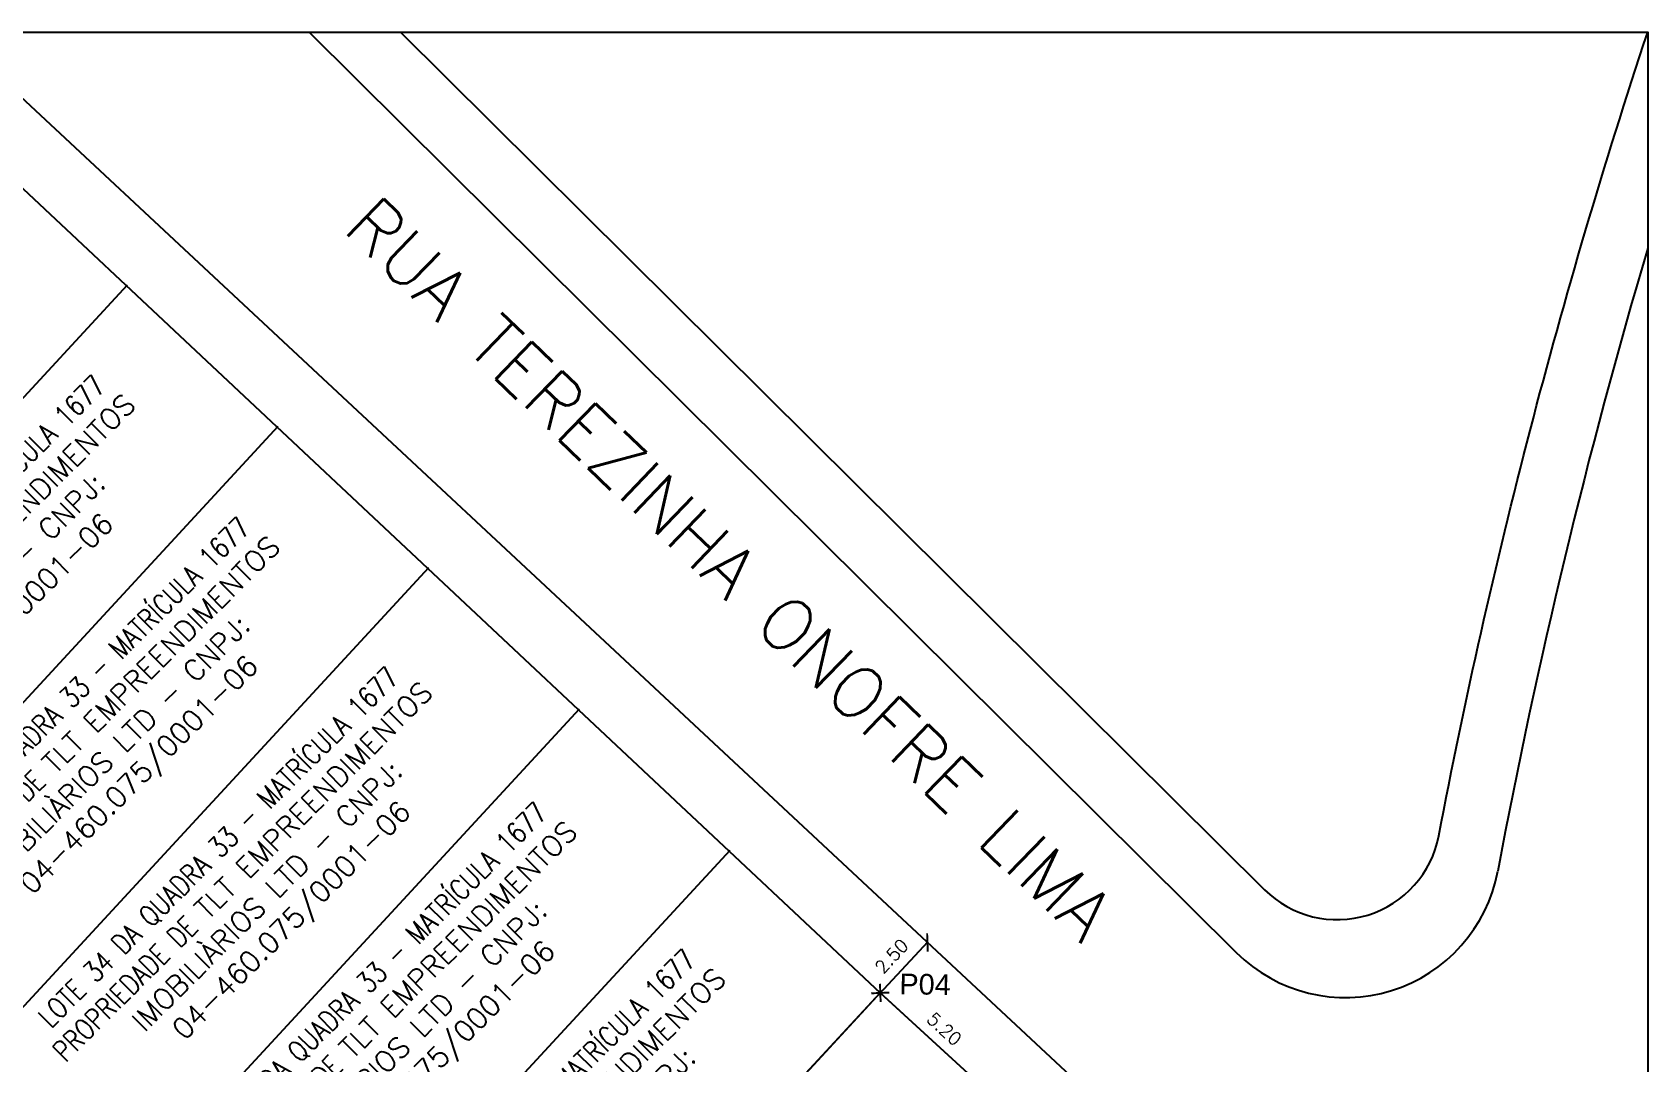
# Model space of a CAD drawing. Header units: millimetres. Extents: x 3076 to 3201, y 1450 to 1555.
# Drawn here: x 3138.8 to 3201.4, y 1515.6 to 1555.5 of the extents above; entities that cross this region are included whole.
import ezdxf
from ezdxf.enums import TextEntityAlignment as Align

# ---------------------------------------------------------------- set-up
doc = ezdxf.new("R2010")
doc.units = ezdxf.units.MM
doc.layers.get('Defpoints').update_dxf_attribs({"color": 250, "true_color": 0x323232})
for name, color, linetype in [('AMARELO', 2, 'Continuous'), ('CINZA', 8, 'Continuous'), ('COD_PONTO', 7, 'Continuous'), ('cotas', 4, 'Continuous'), ('MEIO FIO', 8, 'Continuous'), ('QD_LOTE', 1, 'Continuous')]:
    doc.layers.add(name, color=color, linetype=linetype)
doc.layers.add('PONTOS', color=7, linetype='Continuous', lineweight=0)
doc.styles.add('arcad1', font='romans.shx')
doc.styles.add('COTA250', font='ROMANS.SHX', dxfattribs={"height": 0.5})
doc.styles.get("Standard").update_dxf_attribs({"font": 'arial.ttf'})
doc.styles.add('TEXTO', font='romans.shx')
doc.dimstyles.new('COTA250', dxfattribs={"dimtxt": 0.5, "dimasz": 0.5, "dimexe": 0.05, "dimexo": 0.95, "dimgap": 0.4, "dimtad": 1, "dimzin": 4, "dimdsep": 46, "dimtxsty": 'COTA250', "dimblk": 'ARCHTICK', "dimcen": -0.1, "dimdle": 0.05, "dimse1": 1, "dimse2": 1, "dimclrd": 8, "dimclre": 3, "dimclrt": 2, "dimadec": 0, "dimazin": 0, "dimtfac": 1, "dimtix": 1, "dimtmove": 2, "dimatfit": 3, "dimldrblk": 'ARCHTICK', "dimfxl": 1, "dimtvp": 0.125, "dimtolj": 1, "dimtzin": 4, "dimarcsym": 0})

# ---------------------------------------------------------------- blocks, each defined once
blk = doc.blocks.new('_ArchTick')
at = {"color": 0, "linetype": 'ByBlock', "const_width": 0.15}
blk.add_lwpolyline([(-0.5, -0.5), (0.5, 0.5)], dxfattribs=at)
blk = doc.blocks.new('*D188')
at = {"layer": 'cotas', "color": 8, "lineweight": -2, "transparency": 16777216}
blk.add_line((3154.673, 1499.895), (3171.719, 1518.319), dxfattribs=at)
at = {"layer": 'Defpoints', "color": 0, "transparency": 16777216}
for p in [(3171.685, 1518.282), (3171.685, 1518.282), (3154.707, 1499.932)]:
    blk.add_point(p, dxfattribs=at)
at = {"layer": 'cotas', "color": 8, "lineweight": -2, "transparency": 16777216, "xscale": 0.5, "yscale": 0.5, "zscale": 0.5}
for p, rotation in [((3171.685, 1518.282), 47.22422458744329), ((3154.707, 1499.932), 227.2242245874433)]:
    blk.add_blockref('_ArchTick', p, dxfattribs=dict(at, rotation=rotation))
at = {"layer": 'cotas', "color": 2, "transparency": 16777216, "insert": (3162.719, 1509.549), "char_height": 0.5, "attachment_point": 5, "rotation": 47.22422, "style": 'COTA250'}
blk.add_mtext('\\A1; 25.00', dxfattribs=at)
blk = doc.blocks.new('*D189')
at = {"layer": 'cotas', "color": 8, "lineweight": -2, "transparency": 16777216}
blk.add_line((3171.648, 1518.316), (3175.555, 1514.735), dxfattribs=at)
at = {"layer": 'Defpoints', "color": 0, "transparency": 16777216}
for p in [(3171.685, 1518.282), (3175.518, 1514.768), (3175.518, 1514.768)]:
    blk.add_point(p, dxfattribs=at)
at = {"layer": 'cotas', "color": 8, "lineweight": -2, "transparency": 16777216, "xscale": 0.5, "yscale": 0.5, "zscale": 0.5}
for p, rotation in [((3171.685, 1518.282), 137.4845314940881), ((3175.518, 1514.768), 317.4845314940881)]:
    blk.add_blockref('_ArchTick', p, dxfattribs=dict(at, rotation=rotation))
at = {"layer": 'cotas', "color": 2, "transparency": 16777216, "insert": (3174.041, 1517.004), "char_height": 0.5, "attachment_point": 5, "rotation": 317.48453, "style": 'COTA250'}
blk.add_mtext('\\A1; 5.20', dxfattribs=at)
blk = doc.blocks.new('*D155')
at = {"layer": 'cotas', "color": 8, "lineweight": -2, "transparency": 16777216}
blk.add_line((3171.651, 1518.246), (3173.544, 1520.275), dxfattribs=at)
at = {"layer": 'Defpoints', "color": 0, "transparency": 16777216}
for p in [(3173.51, 1520.238, -0.004), (3173.51, 1520.238), (3171.685, 1518.282)]:
    blk.add_point(p, dxfattribs=at)
at = {"layer": 'cotas', "color": 8, "lineweight": -2, "transparency": 16777216, "xscale": 0.5, "yscale": 0.5, "zscale": 0.5}
for p, rotation in [((3173.51, 1520.238), 46.99004867729434), ((3171.685, 1518.282), 226.9900486772943)]:
    blk.add_blockref('_ArchTick', p, dxfattribs=dict(at, rotation=rotation))
at = {"layer": 'cotas', "color": 2, "transparency": 16777216, "insert": (3172.122, 1519.704), "char_height": 0.5, "attachment_point": 5, "rotation": 46.99005, "style": 'COTA250'}
blk.add_mtext('\\A1;2.50', dxfattribs=at)

msp = doc.modelspace()

# ---------------------------------------------------------------- linework, layer by layer
at = {"layer": 'CINZA'}
for p, q in [((3149.563, 1555.5), (3185.469, 1519.845)), ((3142.528, 1545.701, 0.314), (3125.348, 1527.099, 0.314)), ((3148.362, 1540.226, 0.314), (3131.228, 1521.675, 0.314)), ((3154.195, 1534.75, 0.314), (3137.101, 1516.243, 0.314)), ((3160.028, 1529.275, 0.314), (3142.978, 1510.815, 0.314)), ((3165.861, 1523.8, 0.314), (3148.855, 1505.387, 0.314))]:
    msp.add_line(p, q, dxfattribs=at)
msp.add_lwpolyline([(3153.111, 1555.5), (3186.562, 1522.283, 0.600734), (3193.309, 1524.371, -0.032721), (3201.399, 1555.5, -0.032721)], format="xyb", dxfattribs=at)
for centre, radius, start, end in [((3434.936, 1478.19), 243.5, 163.55286, 169.39605), ((3189.696, 1524.103), 6, 225.20132, 349.39605)]:
    msp.add_arc(centre, radius, start, end, dxfattribs=at)
at = {"layer": 'MEIO FIO'}
msp.add_line((3132.063, 1555.472), (3171.685, 1518.282), dxfattribs=at)
msp.add_polyline3d([(3167.789, 1456.17, -0.527), (3188.65, 1478.728, -0.402), (3189.776, 1480.233, -0.376), (3190.277, 1481.3, -0.33), (3190.783, 1501.199, -0.355), (3190.772, 1501.982, -0.312), (3190.565, 1502.982, -0.314), (3190.36, 1503.418, -0.255), (3189.957, 1504.449, -0.221), (3189.172, 1505.585, -0.204), (3188.643, 1506.121, -0.21), (3135.71, 1555.5, 0.512)], dxfattribs=at)
at = {"layer": 'PONTOS'}
msp.add_point((3171.685, 1518.282), dxfattribs=at)
at = {"layer": 'QD_LOTE'}
msp.add_lwpolyline([(3075.725, 1450.05), (3075.725, 1555.5), (3201.399, 1555.5), (3201.399, 1450.05)], close=True, dxfattribs=at)
msp.add_lwpolyline([(3188.528, 1502.841), (3188.057, 1481.576), (3164.892, 1456.427), (3090.787, 1525.053), (3107.75, 1543.418), (3154.707, 1499.932), (3171.685, 1518.282), (3188.528, 1502.841)], dxfattribs=at)

# ---------------------------------------------------------------- texts
at = {"layer": 'AMARELO', "style": 'TEXTO'}
msp.add_text('RUA TEREZINHA ONOFRE LIMA', height=2, rotation=316, dxfattribs=at).set_placement((3151.513, 1548.561, -0.067), align=Align.MIDDLE_LEFT)
at = {"layer": 'CINZA', "char_height": 0.8, "attachment_point": 2, "rotation": 45, "style": 'arcad1'}
for s, insert, width in [('{\\W0.8;LOTE 36 DA QUADRA 33  - MATRÍCULA 1677^JPROPRIEDADE DE }TLT EMPREENDIMENTOS IMOBILIÀRIOS LTD - CNPJ: 04-460.075/0001-06', (3134.253, 1535.364), 23.31463), ('{\\W0.8;LOTE 35  DA QUADRA 33 - MATRÍCULA 1677^JPROPRIEDADE DE }TLT EMPREENDIMENTOS IMOBILIÀRIOS LTD - CNPJ: 04-460.075/0001-06', (3139.858, 1529.863), 22.77253), ('{\\W0.8;LOTE 34 DA QUADRA 33 - MATRÍCULA 1677^JPROPRIEDADE DE }TLT EMPREENDIMENTOS IMOBILIÀRIOS LTD - CNPJ: 04-460.075/0001-06', (3145.763, 1524.218), 23.7891), ('{\\W0.8;LOTE 33  DA QUADRA 33 - MATRÍCULA 1677^JPROPRIEDADE DE }TLT EMPREENDIMENTOS IMOBILIÀRIOS LTD - CNPJ: 04-460.075/0001-06', (3151.36, 1518.818), 23.24669), ('{\\W0.8;LOTE 32  DA QUADRA 33 - MATRÍCULA 1677^JPROPRIEDADE DE }TLT EMPREENDIMENTOS IMOBILIÀRIOS LTD - CNPJ: 04-460.075/0001-06', (3157.115, 1513.123), 23.78908)]:
    msp.add_mtext(s, dxfattribs=dict(at, insert=insert, width=width))
at = {"layer": 'COD_PONTO'}
msp.add_text('P04', height=0.8, rotation=359, dxfattribs=at).set_placement((3172.425, 1518.636, -0.281), align=Align.MIDDLE_LEFT)

# ---------------------------------------------------------------- dimensions: what is measured, and where the dimension line sits
at = {"layer": 'cotas'}
dim = msp.add_aligned_dim(p1=(3171.685, 1518.282), p2=(3173.51, 1520.238, -0.004), distance=0, text='2.50', dimstyle='COTA250', override={"dimpost": ' <>'}, dxfattribs=at)
dim.commit()
dim.dimension.update_dxf_attribs({"geometry": '*D155', "text_midpoint": (3172.122, 1519.704)})
for p1, p2, picture, middle in [((3154.707, 1499.932), (3171.685, 1518.282), '*D188', (3162.719, 1509.549)), ((3171.685, 1518.282), (3175.518, 1514.768), '*D189', (3174.041, 1517.004))]:
    dim = msp.add_aligned_dim(p1=p1, p2=p2, distance=0, dimstyle='COTA250', override={"dimpost": ' <>'}, dxfattribs=at)
    dim.commit()
    dim.dimension.update_dxf_attribs({"geometry": picture, "text_midpoint": middle})

doc.saveas('drawing.dxf')
